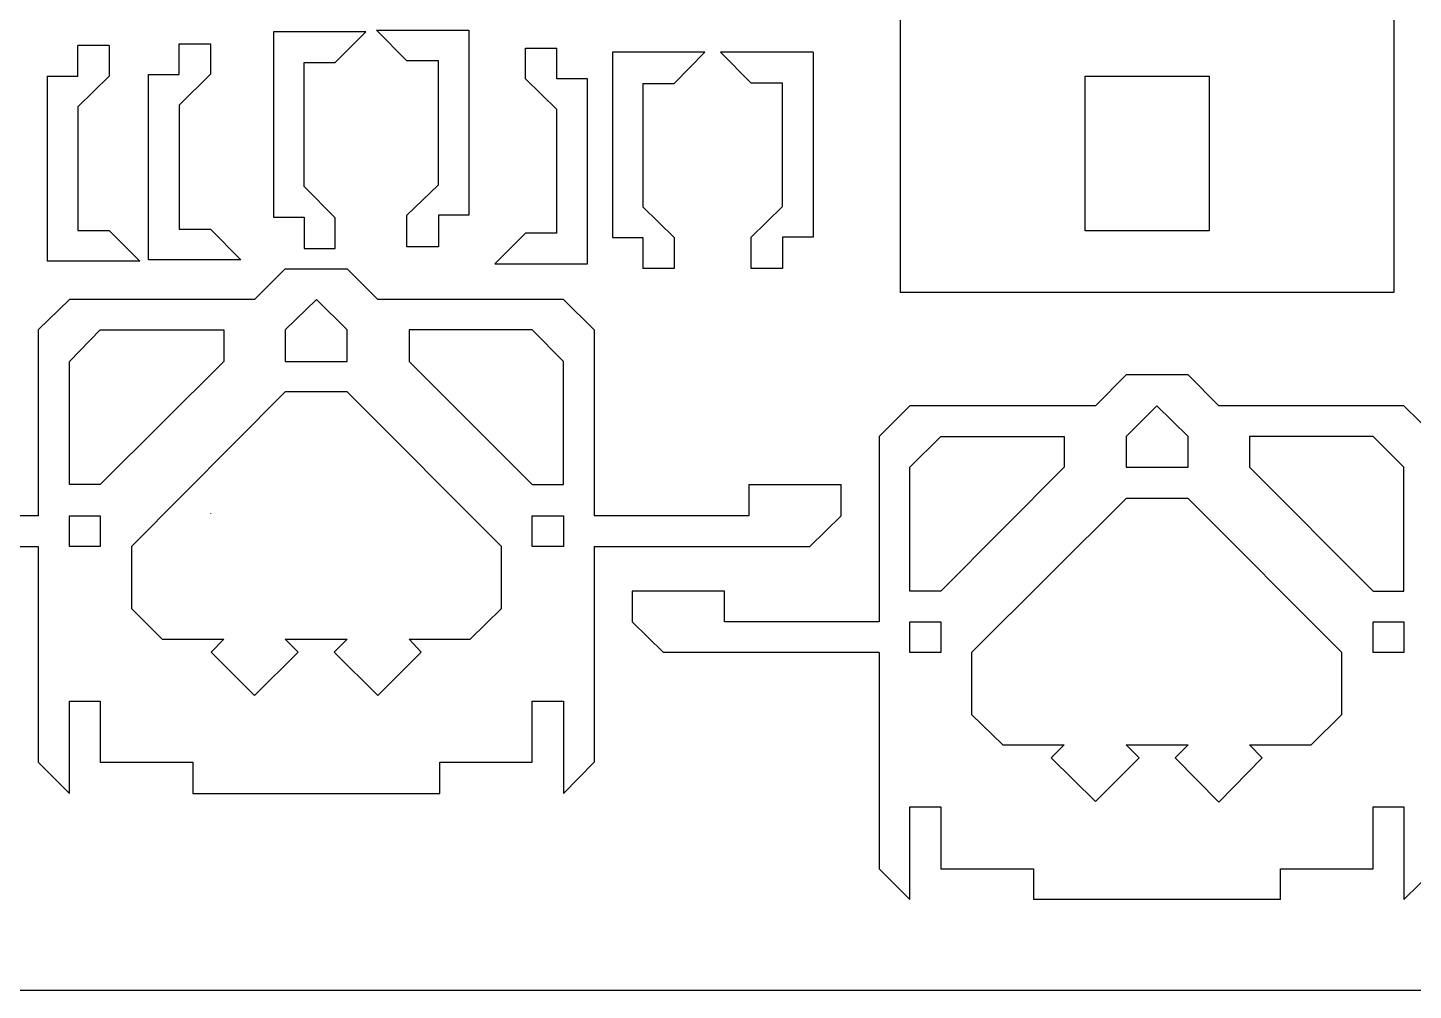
# Model space of a CAD drawing. Extents: x -4665 to 4665, y -2178 to 2178.
# Drawn here: x 436 to 2160, y -2178 to -981 of the extents above; entities that cross this region are included whole.
import ezdxf

# ---------------------------------------------------------------- set-up
doc = ezdxf.new("R2010")
doc.units = 0
doc.header["$MEASUREMENT"] = 0
doc.layers.get('0').update_dxf_attribs({"linetype": 'CONTINUOUS'})

msp = doc.modelspace()

# ---------------------------------------------------------------- linework, layer by layer
for p, q in [((1521.4, -964.6), (1521.4, -1310)), ((2136.1, -1310), (2136.1, -964.6)), ((741.8, -986.5), (741.8, -1216.8)), ((856.9, -986.5), (741.8, -986.5)), ((818.8, -1024.6), (856.9, -986.5)), ((908, -1022.3), (869.9, -984.2)), ((869.9, -984.2), (985.1, -984.2)), ((985.1, -984.2), (985.1, -1214.5)), ((498.6, -1041.3), (498.6, -1003.2)), ((537.5, -1003.2), (498.6, -1003.2)), ((537.5, -1003.2), (537.5, -1041.3)), ((624.4, -1039.4), (624.4, -1001.3)), ((624.4, -1001.3), (663.4, -1001.3)), ((663.4, -1001.3), (663.4, -1039)), ((1055.4, -1006.5), (1094.4, -1006.5)), ((1055.4, -1044.6), (1055.4, -1006.5)), ((1094.4, -1044.6), (1094.4, -1006.5)), ((1163.5, -1011.6), (1163.5, -1241.9)), ((1278.6, -1011.6), (1163.5, -1011.6)), ((1240.5, -1050.5), (1278.6, -1011.6)), ((1413.2, -1011.4), (1298.1, -1011.4)), ((1336.2, -1050.3), (1298.1, -1011.4)), ((1413.2, -1011.4), (1413.2, -1241.7)), ((779.9, -1024.6), (818.8, -1024.6)), ((779.9, -1178.7), (779.9, -1024.6)), ((947, -1022.3), (908, -1022.3)), ((947, -1176.4), (947, -1022.3)), ((460.5, -1041.3), (498.6, -1041.3)), ((460.5, -1041.3), (460.5, -1271.6)), ((537.5, -1041.3), (498.6, -1079.4)), ((586.3, -1269.7), (586.3, -1039.4)), ((586.3, -1039.4), (624.4, -1039.4)), ((663.4, -1039), (624.4, -1077.5)), ((1055.4, -1044.6), (1094.4, -1082.7)), ((1132.5, -1044.6), (1094.4, -1044.6)), ((1132.5, -1274.9), (1132.5, -1044.6)), ((1201.6, -1050.5), (1240.5, -1050.5)), ((1201.6, -1050.5), (1201.6, -1203.8)), ((1375.1, -1050.3), (1336.2, -1050.3)), ((1375.1, -1203.6), (1375.1, -1050.3)), ((1751.7, -1041.6), (1905.8, -1041.6)), ((1751.7, -1233.8), (1751.7, -1041.6)), ((1905.8, -1041.6), (1905.8, -1233.8)), ((498.6, -1079.4), (498.6, -1233.5)), ((624.4, -1077.5), (624.4, -1231.6)), ((1094.4, -1236.8), (1094.4, -1082.7)), ((818.8, -1217.6), (779.9, -1178.7)), ((908, -1214.5), (947, -1176.4)), ((1240.5, -1241.9), (1201.6, -1203.8)), ((1336.2, -1241.7), (1375.1, -1203.6)), ((741.8, -1216.8), (779.9, -1216.8)), ((779.9, -1216.8), (779.9, -1255.7)), ((818.8, -1255.7), (818.8, -1217.6)), ((908, -1253.5), (908, -1214.5)), ((985.1, -1214.5), (947, -1214.5)), ((947, -1214.5), (947, -1253.5)), ((498.6, -1233.5), (537.5, -1233.5)), ((537.5, -1233.5), (575.6, -1271.6)), ((624.4, -1231.6), (663.4, -1231.6)), ((663.4, -1231.6), (701.5, -1269.7)), ((1055.4, -1236.8), (1017.3, -1274.9)), ((1094.4, -1236.8), (1055.4, -1236.8)), ((1905.8, -1233.8), (1751.7, -1233.8)), ((779.9, -1255.7), (818.8, -1255.7)), ((947, -1253.5), (908, -1253.5)), ((1163.5, -1241.9), (1201.6, -1241.9)), ((1201.6, -1241.9), (1201.6, -1280.8)), ((1240.5, -1241.9), (1240.5, -1280.8)), ((1336.2, -1280.6), (1336.2, -1241.7)), ((1413.2, -1241.7), (1375.1, -1241.7)), ((1375.1, -1241.7), (1375.1, -1280.6)), ((575.6, -1271.6), (460.5, -1271.6)), ((701.5, -1269.7), (586.3, -1269.7)), ((1017.3, -1274.9), (1132.5, -1274.9)), ((756.5, -1280.9), (718.4, -1319)), ((756.5, -1280.9), (833.5, -1280.9)), ((871.6, -1319), (833.5, -1280.9)), ((1240.5, -1280.8), (1201.6, -1280.8)), ((1375.1, -1280.6), (1336.2, -1280.6)), ((488.1, -1319), (449.2, -1357.1)), ((718.4, -1319), (488.1, -1319)), ((795.4, -1319), (756.5, -1357.1)), ((833.5, -1357.1), (795.4, -1319)), ((1102.8, -1319), (871.6, -1319)), ((1140.9, -1357.1), (1102.8, -1319)), ((1521.4, -1310), (2136.1, -1310)), ((449.2, -1357.1), (449.2, -1588.2)), ((488.1, -1396.1), (526.2, -1357.1)), ((526.2, -1357.1), (680.3, -1357.1)), ((680.3, -1357.1), (680.3, -1396.1)), ((756.5, -1357.1), (756.5, -1396.1)), ((833.5, -1396.1), (833.5, -1357.1)), ((1063.8, -1357.1), (910.6, -1357.1)), ((910.6, -1357.1), (910.6, -1396.1)), ((1102.8, -1396.1), (1063.8, -1357.1)), ((1140.9, -1357.1), (1140.9, -1588.2)), ((488.1, -1549.3), (488.1, -1396.1)), ((680.3, -1396.1), (526.2, -1549.3)), ((756.5, -1396.1), (833.5, -1396.1)), ((910.6, -1396.1), (1063.8, -1549.3)), ((1102.8, -1549.3), (1102.8, -1396.1)), ((1802.6, -1412.7), (1764.5, -1451.6)), ((1879.7, -1412.7), (1802.6, -1412.7)), ((1917.8, -1451.6), (1879.7, -1412.7)), ((756.5, -1434.2), (565.2, -1626.3)), ((833.5, -1434.2), (756.5, -1434.2)), ((1025.7, -1626.3), (833.5, -1434.2)), ((1533.4, -1451.6), (1495.3, -1489.7)), ((1764.5, -1451.6), (1533.4, -1451.6)), ((1840.7, -1451.6), (1802.6, -1489.7)), ((1879.7, -1489.7), (1840.7, -1451.6)), ((2148.1, -1451.6), (1917.8, -1451.6)), ((2187, -1489.7), (2148.1, -1451.6)), ((1495.3, -1489.7), (1495.3, -1720)), ((1533.4, -1527.8), (1572.3, -1489.7)), ((1572.3, -1489.7), (1725.6, -1489.7)), ((1725.6, -1489.7), (1725.6, -1527.8)), ((1802.6, -1489.7), (1802.6, -1527.8)), ((1879.7, -1527.8), (1879.7, -1489.7)), ((1955.9, -1489.7), (1955.9, -1527.8)), ((2110, -1489.7), (1955.9, -1489.7)), ((2148.1, -1527.8), (2110, -1489.7)), ((1533.4, -1681.9), (1533.4, -1527.8)), ((1725.6, -1527.8), (1572.3, -1681.9)), ((1802.6, -1527.8), (1879.7, -1527.8)), ((1955.9, -1527.8), (2110, -1681.9)), ((2148.1, -1681.9), (2148.1, -1527.8)), ((526.2, -1549.3), (488.1, -1549.3)), ((1063.8, -1549.3), (1102.8, -1549.3)), ((1333.1, -1549.3), (1333.1, -1588.2)), ((1333.1, -1549.3), (1448.2, -1549.3)), ((1448.2, -1588.2), (1448.2, -1549.3)), ((1802.6, -1566.7), (1610.4, -1758.1)), ((1879.7, -1566.7), (1802.6, -1566.7)), ((2071, -1758.1), (1879.7, -1566.7)), ((663.4, -1585.4), (663.4, -1585.8)), ((449.2, -1588.2), (257.8, -1588.2)), ((488.1, -1588.2), (526.2, -1588.2)), ((488.1, -1626.3), (488.1, -1588.2)), ((526.2, -1588.2), (526.2, -1626.3)), ((1063.8, -1588.2), (1102.8, -1588.2)), ((1063.8, -1626.3), (1063.8, -1588.2)), ((1102.8, -1588.2), (1102.8, -1626.3)), ((1333.1, -1588.2), (1140.9, -1588.2)), ((1409.3, -1626.3), (1448.2, -1588.2)), ((180.8, -1626.3), (449.2, -1626.3)), ((449.2, -1626.3), (449.2, -1894.7)), ((526.2, -1626.3), (488.1, -1626.3)), ((565.2, -1626.3), (565.2, -1703.4)), ((1025.7, -1703.4), (1025.7, -1626.3)), ((1102.8, -1626.3), (1063.8, -1626.3)), ((1140.9, -1626.3), (1409.3, -1626.3)), ((1140.9, -1626.3), (1140.9, -1894.7)), ((1303.1, -1681.9), (1188, -1681.9)), ((1188, -1681.9), (1188, -1720)), ((1303.1, -1720), (1303.1, -1681.9)), ((1572.3, -1681.9), (1533.4, -1681.9)), ((2110, -1681.9), (2148.1, -1681.9)), ((565.2, -1703.4), (603.3, -1741.5)), ((986.8, -1741.5), (1025.7, -1703.4)), ((1188, -1720), (1226.9, -1758.1)), ((1495.3, -1720), (1303.1, -1720)), ((1533.4, -1720), (1572.3, -1720)), ((1533.4, -1758.1), (1533.4, -1720)), ((1572.3, -1720), (1572.3, -1758.1)), ((2110, -1720), (2148.1, -1720)), ((2110, -1758.1), (2110, -1720)), ((2148.1, -1720), (2148.1, -1758.1)), ((603.3, -1741.5), (680.3, -1741.5)), ((680.3, -1741.5), (664.2, -1757.6)), ((664.2, -1757.6), (718.4, -1811.8)), ((718.4, -1811.8), (772.6, -1757.6)), ((756.5, -1741.5), (833.5, -1741.5)), ((772.6, -1757.6), (756.5, -1741.5)), ((833.5, -1741.5), (817.5, -1757.6)), ((817.5, -1757.6), (871.6, -1811.8)), ((871.6, -1811.8), (925.8, -1757.6)), ((910.6, -1741.5), (986.8, -1741.5)), ((925.8, -1757.6), (910.6, -1741.5)), ((1495.3, -1758.1), (1226.9, -1758.1)), ((1495.3, -1758.1), (1495.3, -2027.3)), ((1572.3, -1758.1), (1533.4, -1758.1)), ((1610.4, -1758.1), (1610.4, -1835.1)), ((2071, -1835.1), (2071, -1758.1)), ((2148.1, -1758.1), (2110, -1758.1)), ((488.1, -1818.5), (526.2, -1818.5)), ((488.1, -1933.7), (488.1, -1818.5)), ((526.2, -1818.5), (526.2, -1894.7)), ((1063.8, -1818.5), (1102.8, -1818.5)), ((1063.8, -1894.7), (1063.8, -1818.5)), ((1102.8, -1818.5), (1102.8, -1933.7)), ((1610.4, -1835.1), (1649.4, -1873.2)), ((2032.9, -1873.2), (2071, -1835.1)), ((1649.4, -1873.2), (1725.6, -1873.2)), ((1725.6, -1873.2), (1709.5, -1889.3)), ((1802.6, -1873.2), (1879.7, -1873.2)), ((1818.7, -1889.3), (1802.6, -1873.2)), ((1879.7, -1873.2), (1863.6, -1889.3)), ((1955.9, -1873.2), (2032.9, -1873.2)), ((1972, -1889.3), (1955.9, -1873.2)), ((449.2, -1894.7), (488.1, -1933.7)), ((526.2, -1894.7), (641.4, -1894.7)), ((641.4, -1894.7), (641.4, -1933.7)), ((948.7, -1894.7), (1063.8, -1894.7)), ((948.7, -1933.7), (948.7, -1894.7)), ((1102.8, -1933.7), (1140.9, -1894.7)), ((1709.5, -1889.3), (1764.5, -1943.5)), ((1764.5, -1943.5), (1818.7, -1889.3)), ((1863.6, -1889.3), (1917.8, -1944.4)), ((1917.8, -1944.4), (1972, -1889.3)), ((641.4, -1933.7), (948.7, -1933.7)), ((1533.4, -1950.3), (1572.3, -1950.3)), ((1533.4, -2065.4), (1533.4, -1950.3)), ((1572.3, -1950.3), (1572.3, -2027.3)), ((2110, -2027.3), (2110, -1950.3)), ((2110, -1950.3), (2148.1, -1950.3)), ((2148.1, -1950.3), (2148.1, -2065.4)), ((1495.3, -2027.3), (1533.4, -2065.4)), ((1572.3, -2027.3), (1687.5, -2027.3)), ((1687.5, -2027.3), (1687.5, -2065.4)), ((1994.8, -2065.4), (1994.8, -2027.3)), ((1994.8, -2027.3), (2110, -2027.3)), ((2148.1, -2065.4), (2187, -2027.3)), ((1994.8, -2065.4), (1687.5, -2065.4)), ((-4664.7, -2178.2), (4664.7, -2178.2))]:
    msp.add_line(p, q)

doc.saveas('drawing.dxf')
